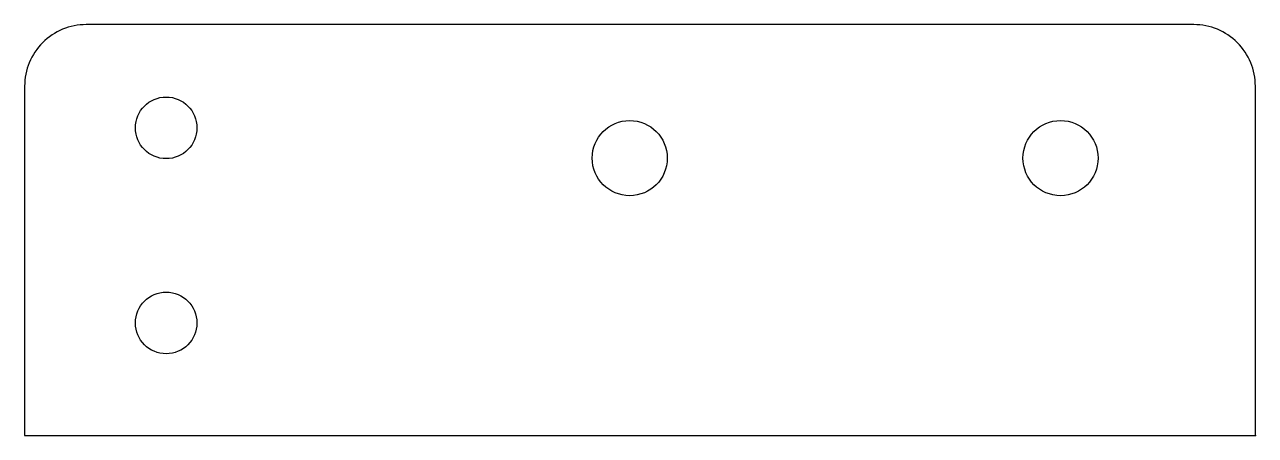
# Model space of a CAD drawing. Header units: millimetres. Extents: x 143.6 to 203.6, y 85 to 105.
import ezdxf

# ---------------------------------------------------------------- set-up
doc = ezdxf.new("R2010")
doc.units = ezdxf.units.MM
doc.layers.get('0').update_dxf_attribs({"lineweight": 25, "true_color": 0xffffff})

msp = doc.modelspace()

# ---------------------------------------------------------------- linework, layer by layer
at = {"flags": 128}
msp.add_lwpolyline([(143.6, 85.025), (203.6, 85.025), (203.6, 102.025, 0.414214), (200.6, 105.025), (146.6, 105.025, 0.414214), (143.6, 102.025), (143.6, 85.025)], format="xyb", dxfattribs=at)
for centre, radius in [((150.5, 100), 1.5), ((173.1, 98.525), 1.829), ((194.1, 98.525), 1.829), ((150.5, 90.5), 1.5)]:
    msp.add_circle(centre, radius)
msp.add_point((203.6, 85.025))

doc.saveas('drawing.dxf')
